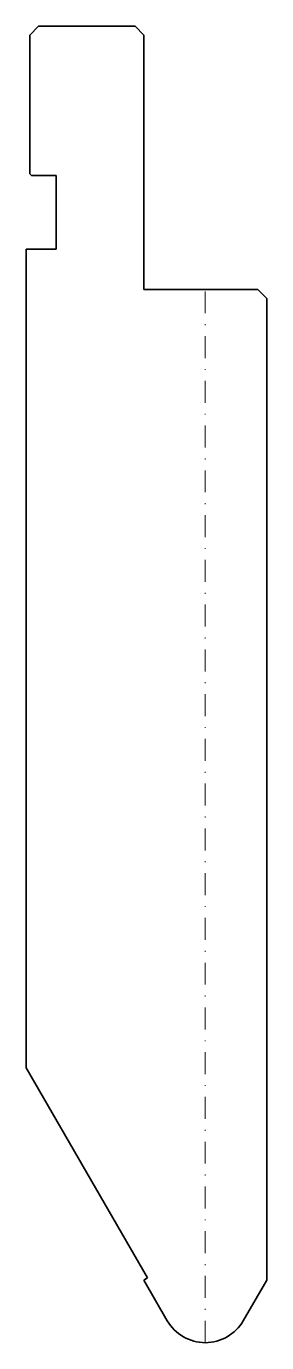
# Model space of a CAD drawing. Header units: millimetres. Extents: x -20 to 7, y 0 to 150.
import ezdxf

# ---------------------------------------------------------------- set-up
doc = ezdxf.new("R2010")
doc.units = ezdxf.units.MM
doc.header["$LTSCALE"] = 5
doc.linetypes.add('AUSGEZOGEN', pattern=[0])
doc.linetypes.add('DASHDOT', pattern=[1, 0.5, -0.25, 0, -0.25])
doc.layers.add('2', color=7, linetype='Continuous')
doc.layers.add('5', color=3, linetype='Continuous', true_color=0x00ff00)

msp = doc.modelspace()

# ---------------------------------------------------------------- linework, layer by layer
at = {"layer": '2', "color": 7, "linetype": 'AUSGEZOGEN', "lineweight": 35}
for p, q in [((-19, 150), (-20, 149)), ((-20, 149), (-20, 133.2)), ((-8, 150), (-19, 150)), ((-7, 149), (-8, 150)), ((-7, 120), (-7, 149)), ((-20, 133.2), (-19.8, 133)), ((-19.8, 133), (-17, 133)), ((-17, 133), (-17, 124.6)), ((-17, 124.6), (-20.4, 124.6)), ((-20.4, 124.6), (-20.4, 31.33)), ((6, 120), (-7, 120)), ((7, 119), (6, 120)), ((7, 7.12), (7, 119)), ((-20.4, 31.33), (-6.57, 7.37)), ((-6.57, 7.37), (-7, 7.12)), ((-7, 7.12), (-4.33, 2.5)), ((4.33, 2.5), (7, 7.12))]:
    msp.add_line(p, q, dxfattribs=at)
msp.add_arc((0, 5), 5, 210, 330, dxfattribs=at)
at = {"layer": '5', "color": 3, "linetype": 'DASHDOT', "lineweight": 18, "true_color": 0x00ff00}
msp.add_line((0, 0), (0, 120), dxfattribs=at)

doc.saveas('drawing.dxf')
